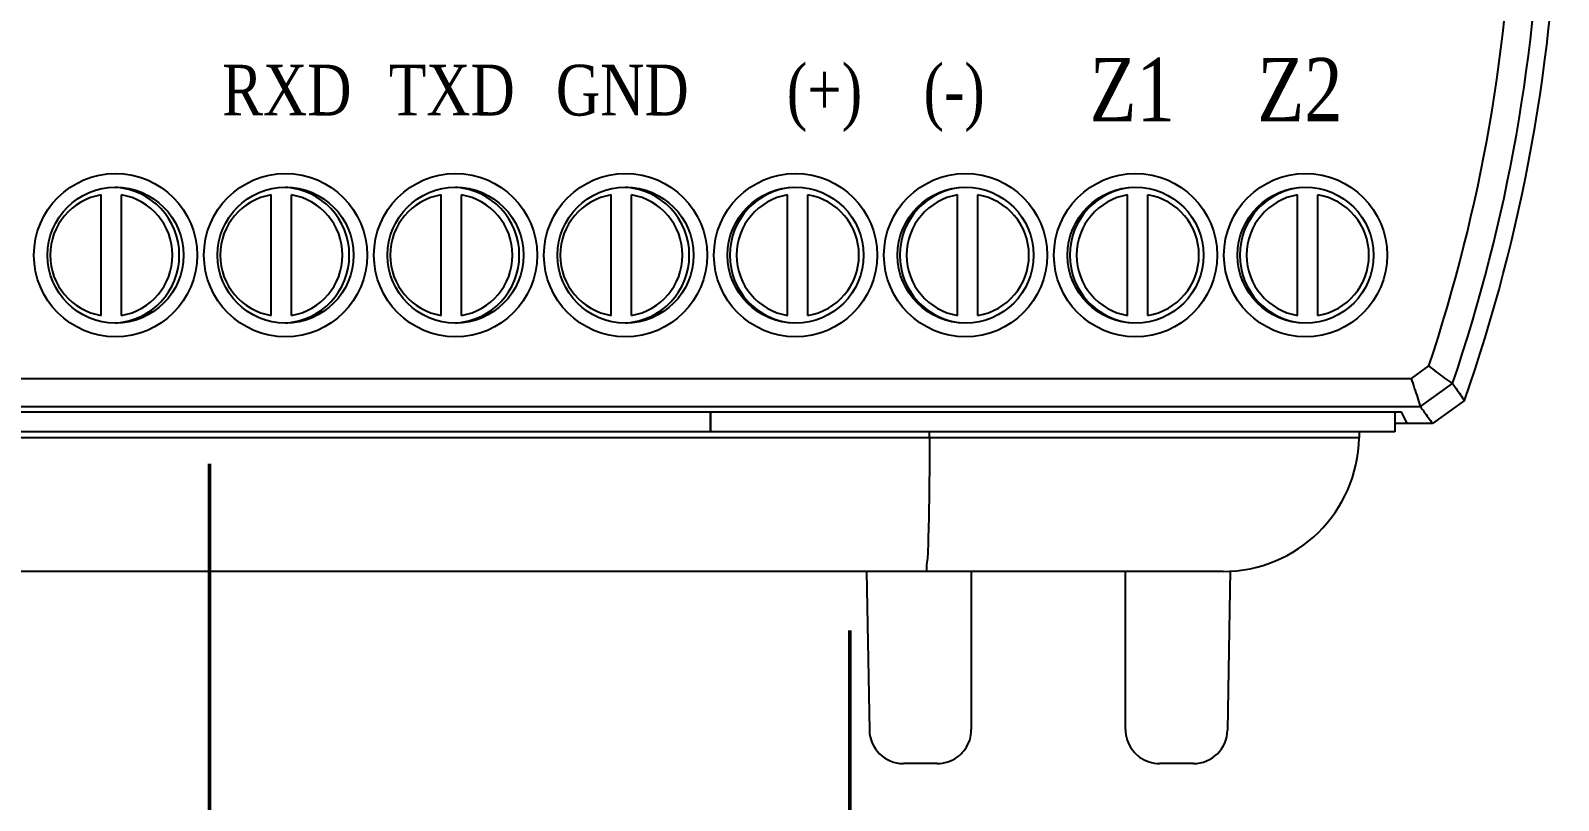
# Model space of a CAD drawing. Header units: millimetres. Extents: x 87 to 927, y 85 to 1088.
# Drawn here: x 574.64 to 598.37, y 197.52 to 209.47 of the extents above; entities that cross this region are included whole.
import ezdxf
from ezdxf.enums import TextEntityAlignment as Align

# ---------------------------------------------------------------- set-up
doc = ezdxf.new("R2010")
doc.units = ezdxf.units.MM
for name, color, linetype in [('02___PRT_ALL_AXES', 7, 'Continuous'), ('40', 4, 'Continuous'), ('ASHADE', 7, 'Continuous')]:
    doc.layers.add(name, color=color, linetype=linetype)
doc.styles.add('SS', font='batang.ttc', dxfattribs={"width": 0.8})

msp = doc.modelspace()

# ---------------------------------------------------------------- linework, layer by layer
at = {"color": 7, "linetype": 'Continuous'}
for p, q in [((575.74, 205.049), (575.74, 206.924)), ((576.057, 205.049), (576.057, 206.924)), ((578.38, 205.049), (578.38, 206.924)), ((578.697, 205.049), (578.697, 206.924)), ((581.02, 205.049), (581.02, 206.924)), ((581.337, 205.049), (581.337, 206.924)), ((583.66, 205.049), (583.66, 206.924)), ((583.977, 205.049), (583.977, 206.924)), ((586.401, 205.049), (586.401, 206.924)), ((586.717, 205.049), (586.717, 206.924)), ((589.041, 205.049), (589.041, 206.924)), ((589.357, 205.049), (589.357, 206.924)), ((591.681, 205.049), (591.681, 206.924)), ((591.997, 205.049), (591.997, 206.924)), ((594.321, 205.049), (594.321, 206.924)), ((594.637, 205.049), (594.637, 206.924)), ((558.415, 204.072), (596.088, 204.072)), ((596.088, 204.072), (596.359, 204.266)), ((596.228, 203.635), (596.728, 203.993)), ((558.275, 203.635), (596.228, 203.635)), ((596.914, 203.727), (596.415, 203.373)), ((558.571, 203.552), (595.932, 203.552)), ((585.205, 203.552), (585.205, 203.241)), ((585.206, 203.241), (585.206, 203.552)), ((595.832, 203.552), (595.832, 203.241)), ((596.415, 203.373), (595.832, 203.373)), ((596.021, 203.373), (595.932, 203.552)), ((585.205, 203.241), (558.673, 203.241)), ((595.276, 203.151), (559.227, 203.151)), ((595.832, 203.241), (585.206, 203.241)), ((588.605, 203.151), (588.605, 203.241)), ((595.278, 203.241), (595.276, 203.151)), ((593.164, 201.076), (561.339, 201.076)), ((587.628, 201.076), (587.671, 198.612)), ((589.254, 201.076), (589.254, 198.621)), ((591.649, 198.621), (591.649, 201.076)), ((593.276, 201.088), (593.233, 198.612)), ((588.726, 198.093), (588.199, 198.093)), ((592.705, 198.093), (592.177, 198.093))]:
    msp.add_line(p, q, dxfattribs=at)
for centre, radius in [((575.965, 205.986), 1.267), ((578.605, 205.986), 1.267), ((581.245, 205.986), 1.267), ((583.885, 205.986), 1.267), ((586.525, 205.986), 1.267), ((589.165, 205.986), 1.267), ((591.805, 205.986), 1.267), ((594.445, 205.986), 1.267), ((575.965, 205.986), 1.056), ((578.605, 205.986), 1.056), ((581.245, 205.986), 1.056), ((583.885, 205.986), 1.056), ((586.525, 205.986), 1.056), ((589.165, 205.986), 1.056), ((591.805, 205.986), 1.056), ((594.445, 205.986), 1.056)]:
    msp.add_circle(centre, radius, dxfattribs=at)
for centre, radius, start, end in [((571.978, 212.397), 25.701, 341.5561, 358.7396), ((571.978, 212.397), 26.138, 341.2439, 358.7429), ((571.978, 212.397), 26.4, 340.8279, 358.7491), ((575.899, 205.986), 0.95, 99.5941, 260.4059), ((575.899, 205.986), 0.95, 279.5941, 80.4059), ((578.539, 205.986), 0.95, 99.5941, 260.4059), ((578.539, 205.986), 0.95, 279.5941, 80.4059), ((581.179, 205.986), 0.95, 99.5941, 260.4059), ((581.179, 205.986), 0.95, 279.5941, 80.4059), ((583.819, 205.986), 0.95, 99.5941, 260.4059), ((583.819, 205.986), 0.95, 279.5941, 80.4059), ((586.559, 205.986), 0.95, 99.5941, 260.4059), ((586.559, 205.986), 0.95, 279.5941, 80.4059), ((589.199, 205.986), 0.95, 99.5941, 260.4059), ((589.199, 205.986), 0.95, 279.5941, 80.4059), ((591.839, 205.986), 0.95, 99.5941, 260.4059), ((591.839, 205.986), 0.95, 279.5941, 80.4059), ((594.479, 205.986), 0.95, 99.5941, 260.4059), ((594.479, 205.986), 0.95, 279.5941, 80.4059), ((593.164, 203.188), 2.112, 270, 359), ((588.199, 198.621), 0.528, 181, 270), ((592.705, 198.621), 0.528, 270, 359)]:
    msp.add_arc(centre, radius, start, end, dxfattribs=at)
for points, knots in [([(596.228, 203.635), (596.213, 203.682), (596.189, 203.78), (596.137, 203.924), (596.105, 204.022), (596.088, 204.072)], [0, 0, 0, 0, 0.2828701, 0.5732651, 0.8697537, 0.8697537, 0.8697537, 0.8697537]), ([(596.728, 203.993), (596.689, 204.023), (596.603, 204.077), (596.484, 204.173), (596.401, 204.234), (596.359, 204.266)], [0, 0, 0, 0, 0.2824676, 0.5729899, 0.8701168, 0.8701168, 0.8701168, 0.8701168]), ([(596.728, 203.993), (596.746, 203.967), (596.787, 203.909), (596.849, 203.821), (596.892, 203.758), (596.914, 203.727)], [0, 0, 0, 0, 0.1802478, 0.400648, 0.6134957, 0.6134957, 0.6134957, 0.6134957]), ([(596.228, 203.635), (596.247, 203.609), (596.288, 203.552), (596.35, 203.465), (596.394, 203.403), (596.415, 203.373)], [0, 0, 0, 0, 0.1789919, 0.3978668, 0.6092519, 0.6092519, 0.6092519, 0.6092519]), ([(588.605, 203.151), (588.605, 202.997), (588.604, 202.695), (588.599, 202.264), (588.594, 201.874), (588.581, 201.56), (588.581, 201.298), (588.552, 201.183), (588.562, 201.076), (588.544, 201.076)], [0, 0, 0, 0, 0.878752, 1.710939, 2.455781, 3.076824, 3.543772, 3.834118, 3.935805, 3.935805, 3.935805, 3.935805]), ([(588.726, 198.093), (588.781, 198.093), (588.892, 198.11), (589.042, 198.187), (589.161, 198.305), (589.237, 198.455), (589.254, 198.566), (589.254, 198.621)], [0, 0, 0, 0, 0.312941, 0.625864, 0.938757, 1.25162, 1.564464, 1.564464, 1.564464, 1.564464]), ([(591.649, 198.621), (591.649, 198.566), (591.666, 198.455), (591.743, 198.305), (591.861, 198.187), (592.011, 198.11), (592.122, 198.093), (592.177, 198.093)], [0, 0, 0, 0, 0.312844, 0.625707, 0.9386, 1.251523, 1.564464, 1.564464, 1.564464, 1.564464])]:
    msp.add_open_spline(points, degree=3, knots=knots, dxfattribs=at)
at = {"layer": '02___PRT_ALL_AXES', "color": 7, "linetype": 'Continuous'}
for centre, start, end in [((575.899, 205.986), 273.6946, 86.3057), ((578.539, 205.986), 273.6946, 86.3057), ((581.179, 205.986), 273.6946, 86.3057), ((583.819, 205.986), 273.6946, 86.3057), ((586.559, 205.986), 94.2284, 265.7792), ((589.199, 205.986), 94.2284, 265.7792), ((591.839, 205.986), 94.2284, 265.7792), ((594.479, 205.986), 94.2284, 265.7792)]:
    msp.add_arc(centre, 1.056, start, end, dxfattribs=at)
at = {"layer": 'ASHADE', "color": 7, "linetype": 'ByBlock', "lineweight": 50, "ltscale": 2}
for p, q in [((577.426, 202.745), (577.426, 170.141)), ((587.366, 200.159), (587.366, 177.924))]:
    msp.add_line(p, q, dxfattribs=at)

# ---------------------------------------------------------------- texts
at = {"layer": '40', "color": 0, "style": 'SS', "width": 0.8}
for s, height, p in [('Z1', 0.9851, (591.753, 208.064)), ('Z2', 0.9851, (594.358, 208.064)), ('RXD', 0.7881, (578.624, 208.155)), ('TXD', 0.7881, (581.186, 208.155)), ('GND', 0.7881, (583.834, 208.155)), ('(+)    (-)', 0.7881, (587.926, 208.155))]:
    msp.add_text(s, height=height, dxfattribs=at).set_placement(p, align=Align.CENTER)

doc.saveas('drawing.dxf')
